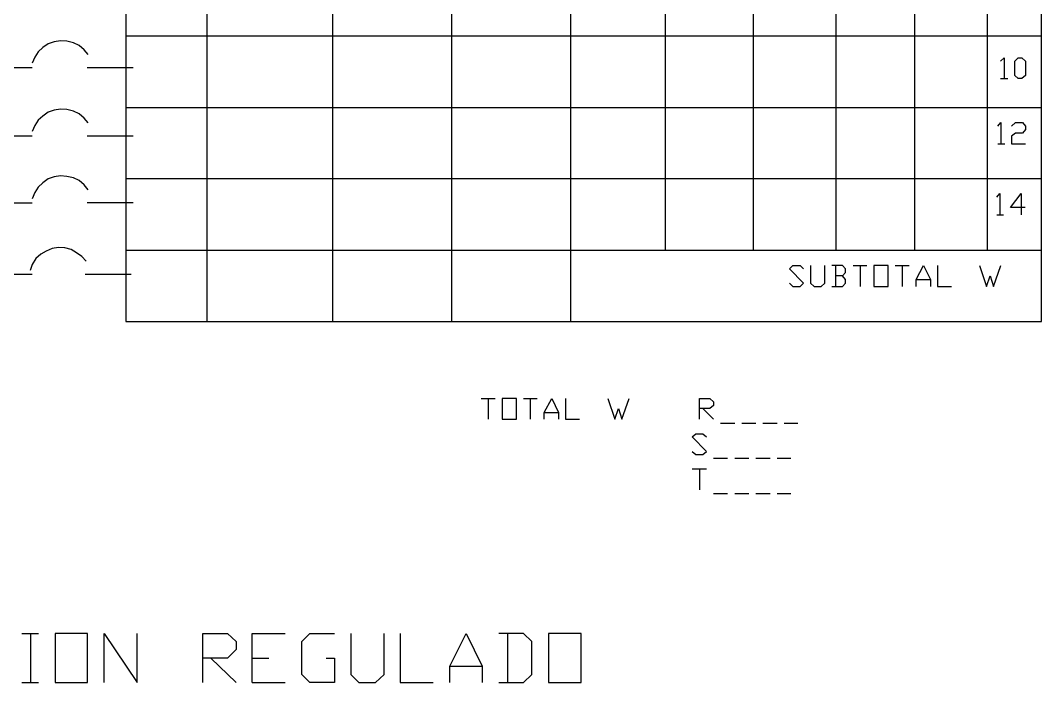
# Model space of a CAD drawing. Header units: metres. Extents: x 0 to 32.6, y 0 to 21.3.
# Drawn here: x 4.316 to 6.244, y 18.778 to 20.028 of the extents above; entities that cross this region are included whole.
import ezdxf

# ---------------------------------------------------------------- set-up
doc = ezdxf.new("R2010")
doc.units = ezdxf.units.M
doc.layers.add('TABLA', color=7, linetype='Continuous')

msp = doc.modelspace()

# ---------------------------------------------------------------- linework, layer by layer
at = {"layer": 'TABLA'}
for p, q in [((4.6684, 20.7427), (4.6684, 19.4597)), ((5.3547, 20.7427), (5.3547, 19.4597)), ((5.5331, 20.7427), (5.5331, 19.5947)), ((5.6994, 20.7427), (5.6994, 19.5947)), ((5.8556, 20.7427), (5.8556, 19.5947)), ((6.0038, 20.7427), (6.0038, 19.5947)), ((6.1409, 20.7427), (6.1409, 19.5947)), ((4.9052, 20.6298), (4.9052, 19.4597)), ((5.13, 20.6298), (5.13, 19.4597)), ((4.5152, 19.9989), (6.2437, 19.9989)), ((4.3388, 19.9384), (3.8479, 19.9384)), ((4.4426, 19.9394), (4.5293, 19.9394)), ((6.1661, 19.9182), (6.1802, 19.9182)), ((4.5152, 19.8638), (6.2437, 19.8638)), ((4.3388, 19.8094), (3.8479, 19.8094)), ((4.4426, 19.8104), (4.5293, 19.8104)), ((6.161, 19.7953), (6.1741, 19.7953)), ((4.5152, 19.7298), (6.2437, 19.7298)), ((4.3388, 19.6834), (3.8479, 19.6834)), ((4.4426, 19.6844), (4.5293, 19.6844)), ((6.159, 19.6612), (6.1721, 19.6612)), ((4.5152, 19.5947), (6.2437, 19.5947)), ((5.8546, 19.5655), (5.8546, 19.5262)), ((5.8879, 19.5655), (5.9141, 19.5655)), ((5.901, 19.5655), (5.901, 19.5262)), ((5.9675, 19.5655), (5.9937, 19.5655)), ((5.9806, 19.5655), (5.9806, 19.5262)), ((4.3388, 19.5484), (3.8429, 19.5484)), ((4.4386, 19.5494), (4.5252, 19.5494)), ((6.0068, 19.5393), (6.034, 19.5393)), ((4.5252, 19.4597), (5.8647, 19.4597)), ((5.1861, 19.3145), (5.2123, 19.3145)), ((5.1992, 19.3145), (5.1992, 19.2752)), ((5.2657, 19.3145), (5.2919, 19.3145)), ((5.2788, 19.3145), (5.2788, 19.2752)), ((5.6044, 19.2954), (5.6245, 19.2752)), ((5.305, 19.2883), (5.3322, 19.2883)), ((5.6376, 19.2682), (5.6648, 19.2682)), ((5.6779, 19.2682), (5.7042, 19.2682)), ((5.7173, 19.2682), (5.7445, 19.2682)), ((5.7576, 19.2682), (5.7838, 19.2682)), ((5.6245, 19.2016), (5.6507, 19.2016)), ((5.6648, 19.2016), (5.691, 19.2016)), ((5.7042, 19.2016), (5.7314, 19.2016)), ((5.7445, 19.2016), (5.7707, 19.2016)), ((5.5842, 19.1815), (5.6114, 19.1815)), ((5.5983, 19.1815), (5.5983, 19.1422)), ((5.6245, 19.1351), (5.6507, 19.1351)), ((5.6648, 19.1351), (5.691, 19.1351)), ((5.7042, 19.1351), (5.7314, 19.1351)), ((5.7445, 19.1351), (5.7707, 19.1351)), ((4.3193, 18.8711), (4.3506, 18.8711)), ((4.3354, 18.8711), (4.3354, 18.7783)), ((5.2355, 18.8711), (5.2355, 18.7783)), ((4.6761, 18.8247), (4.7235, 18.7783)), ((4.7537, 18.8247), (4.785, 18.8247)), ((5.1266, 18.8096), (5.1881, 18.8096)), ((4.3193, 18.7783), (4.3506, 18.7783)), ((4.7537, 18.7783), (4.8162, 18.7783))]:
    msp.add_line(p, q, dxfattribs=at)
for points in [[(4.5152, 19.4597), (6.2437, 19.4597), (6.2437, 20.7427), (4.5152, 20.7427)], [(6.1993, 19.9182), (6.1933, 19.9243), (6.1933, 19.9515), (6.1993, 19.9576), (6.2064, 19.9576), (6.2134, 19.9515), (6.2134, 19.9243), (6.2064, 19.9182)], [(5.9272, 19.5262), (5.9544, 19.5262), (5.9544, 19.5655), (5.9272, 19.5655)], [(5.2254, 19.2752), (5.2526, 19.2752), (5.2526, 19.3145), (5.2254, 19.3145)], [(4.3818, 18.7783), (4.4433, 18.7783), (4.4433, 18.8711), (4.3818, 18.8711)], [(5.3131, 18.7783), (5.3746, 18.7783), (5.3746, 18.8711), (5.3131, 18.8711)]]:
    msp.add_lwpolyline(points, close=True, dxfattribs=at)
for points in [[(4.4446, 19.9636), (4.4366, 19.9727), (4.4275, 19.9807), (4.4164, 19.9858), (4.4043, 19.9888), (4.3922, 19.9898), (4.3801, 19.9878), (4.369, 19.9838), (4.3589, 19.9767), (4.3499, 19.9686), (4.3438, 19.9586), (4.3388, 19.9475)], [(6.1661, 19.9515), (6.1731, 19.9576), (6.1731, 19.9182)], [(4.4446, 19.8346), (4.4366, 19.8437), (4.4275, 19.8517), (4.4164, 19.8568), (4.4043, 19.8598), (4.3922, 19.8608), (4.3801, 19.8588), (4.369, 19.8547), (4.3589, 19.8477), (4.3499, 19.8396), (4.3438, 19.8296), (4.3388, 19.8185)], [(6.161, 19.8285), (6.1671, 19.8356), (6.1671, 19.7953)], [(6.1872, 19.8285), (6.1943, 19.8356), (6.2074, 19.8356), (6.2134, 19.8285), (6.2134, 19.8225), (6.2074, 19.8154), (6.1943, 19.8154), (6.1872, 19.8094), (6.1872, 19.7953), (6.2134, 19.7953)], [(4.4446, 19.7086), (4.4366, 19.7177), (4.4275, 19.7257), (4.4164, 19.7308), (4.4043, 19.7338), (4.3922, 19.7348), (4.3801, 19.7328), (4.369, 19.7288), (4.3589, 19.7217), (4.3499, 19.7136), (4.3438, 19.7036), (4.3388, 19.6915)], [(6.159, 19.6945), (6.1651, 19.7016), (6.1651, 19.6612)], [(6.2124, 19.6753), (6.1852, 19.6753), (6.2054, 19.7016), (6.2054, 19.6612)], [(4.4406, 19.5735), (4.4325, 19.5826), (4.4224, 19.5897), (4.4124, 19.5957), (4.4003, 19.5987), (4.3882, 19.5998), (4.3761, 19.5977), (4.365, 19.5927), (4.3549, 19.5867), (4.3458, 19.5786), (4.3388, 19.5675), (4.3348, 19.5564)], [(5.768, 19.5322), (5.774, 19.5262), (5.7881, 19.5262), (5.7942, 19.5322), (5.768, 19.5594), (5.774, 19.5655), (5.7881, 19.5655), (5.7942, 19.5594)], [(5.8073, 19.5655), (5.8073, 19.5322), (5.8143, 19.5262), (5.8274, 19.5262), (5.8345, 19.5322), (5.8345, 19.5655)], [(5.8677, 19.5463), (5.8738, 19.5524), (5.8738, 19.5594), (5.8677, 19.5655), (5.8476, 19.5655)], [(6.0068, 19.5262), (6.0068, 19.5393), (6.0209, 19.5655), (6.034, 19.5393), (6.034, 19.5262)], [(6.0471, 19.5655), (6.0471, 19.5262), (6.0734, 19.5262)], [(6.1268, 19.5655), (6.1399, 19.5262), (6.1469, 19.5463), (6.153, 19.5262), (6.1671, 19.5655)], [(5.8476, 19.5262), (5.8677, 19.5262), (5.8738, 19.5322), (5.8738, 19.5393), (5.8677, 19.5463), (5.8546, 19.5463)], [(5.305, 19.2752), (5.305, 19.2883), (5.3191, 19.3145), (5.3322, 19.2883), (5.3322, 19.2752)], [(5.3453, 19.3145), (5.3453, 19.2752), (5.3715, 19.2752)], [(5.425, 19.3145), (5.4381, 19.2752), (5.4451, 19.2954), (5.4512, 19.2752), (5.4653, 19.3145)], [(5.5983, 19.2752), (5.5983, 19.3145), (5.6175, 19.3145), (5.6245, 19.3085), (5.6245, 19.3014), (5.6175, 19.2954), (5.5983, 19.2954)], [(5.5842, 19.2147), (5.5913, 19.2087), (5.6044, 19.2087), (5.6114, 19.2147), (5.5842, 19.242), (5.5913, 19.248), (5.6044, 19.248), (5.6114, 19.242)], [(4.4745, 18.7783), (4.4745, 18.8711), (4.537, 18.7783), (4.537, 18.8711)], [(4.661, 18.7783), (4.661, 18.8711), (4.7074, 18.8711), (4.7235, 18.8559), (4.7235, 18.8408), (4.7074, 18.8247), (4.661, 18.8247)], [(4.7537, 18.7783), (4.7537, 18.8711), (4.8162, 18.8711)], [(4.8938, 18.8247), (4.9089, 18.8247), (4.9089, 18.7783), (4.8626, 18.7783), (4.8475, 18.7934), (4.8475, 18.8559), (4.8626, 18.8711), (4.9089, 18.8711)], [(4.9402, 18.8711), (4.9402, 18.7934), (4.9553, 18.7783), (4.9865, 18.7783), (5.0027, 18.7934), (5.0027, 18.8711)], [(5.0329, 18.8711), (5.0329, 18.7783), (5.0954, 18.7783)], [(5.1266, 18.7783), (5.1266, 18.8096), (5.1579, 18.8711), (5.1881, 18.8096), (5.1881, 18.7783)], [(5.2194, 18.7783), (5.2657, 18.7783), (5.2818, 18.7934), (5.2818, 18.8559), (5.2657, 18.8711), (5.2194, 18.8711)]]:
    msp.add_lwpolyline(points, dxfattribs=at)

doc.saveas('drawing.dxf')
